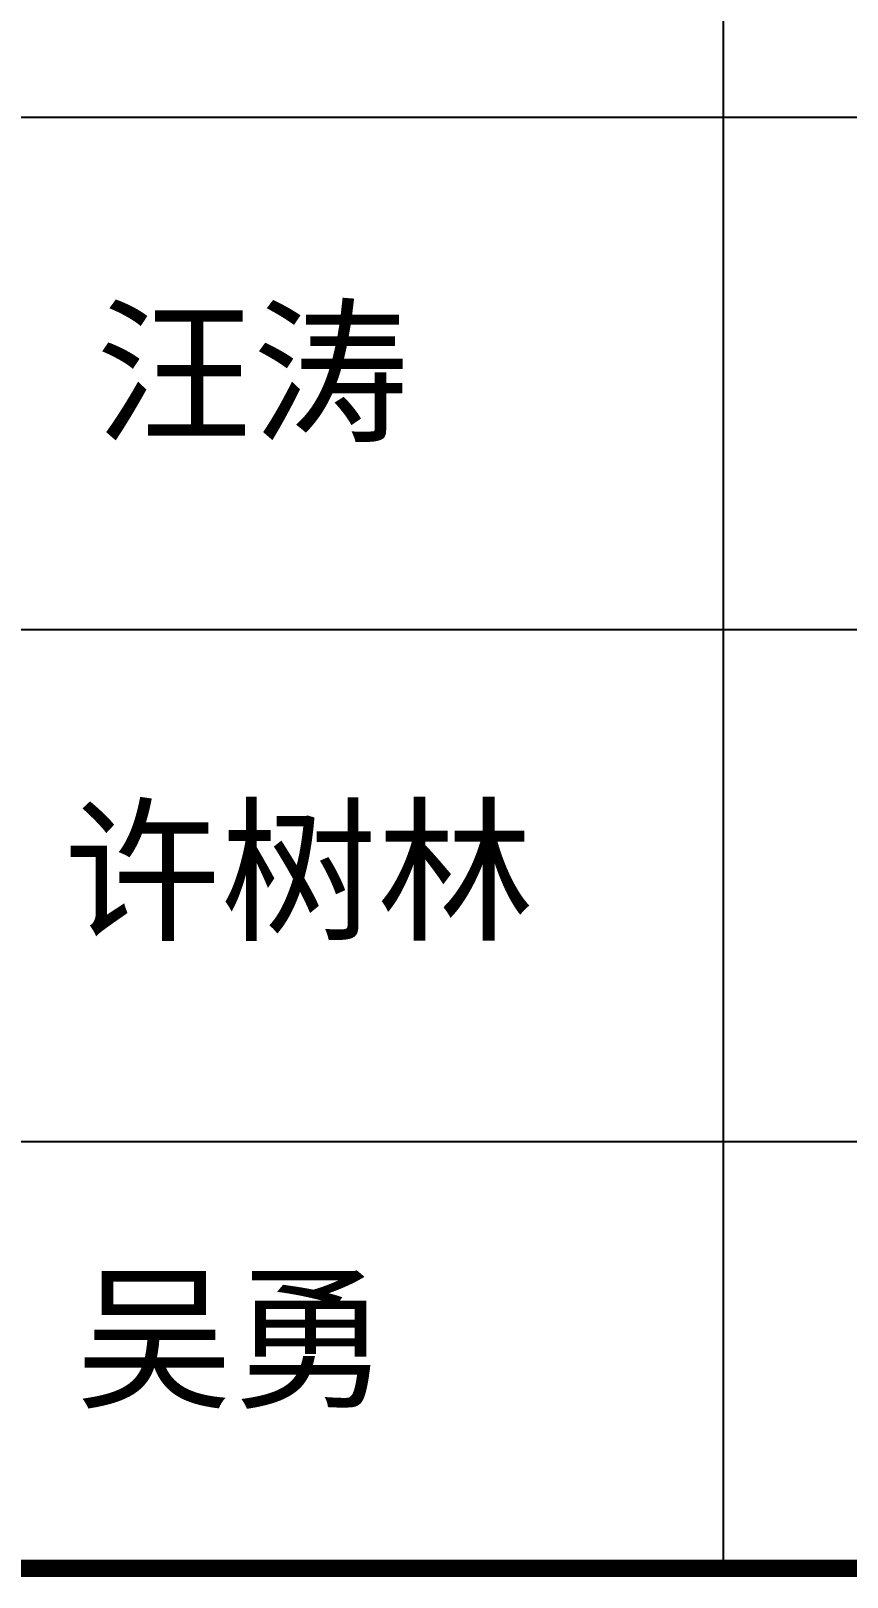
# Model space of a CAD drawing. Extents: x 1169373 to 1354985, y 649019 to 904199.
# Drawn here: x 1347423 to 1350412, y 757165 to 762822 of the extents above; entities that cross this region are included whole.
import ezdxf

# ---------------------------------------------------------------- set-up
doc = ezdxf.new("R2010")
doc.units = 0
doc.header["$LTSCALE"] = 1000
doc.header["$MEASUREMENT"] = 0
doc.layers.add('0-签名', color=2, linetype='Continuous')
doc.layers.add('图框', color=7, linetype='Continuous')
doc.styles.add('STYLE-黑体', font='simhei.ttf')

msp = doc.modelspace()

# ---------------------------------------------------------------- linework, layer by layer
at = {"layer": '图框', "color": 0}
for p, q in [((1344264.7, 762506.5), (1353349.5, 762506.5)), ((1344264.7, 760632.5), (1353349.5, 760632.5)), ((1344264.7, 758758.4), (1353349.5, 758758.4)), ((1344264.7, 757196.7), (1353349.5, 757196.7))]:
    msp.add_line(p, q, dxfattribs=at)
msp.add_lwpolyline([(1349959, 757196.7), (1349959, 767816.4)], dxfattribs=at)
at = {"layer": '图框', "color": 0, "const_width": 63.2}
msp.add_lwpolyline([(1344264.7, 757196.7), (1353349.5, 757196.7)], dxfattribs=at)

# ---------------------------------------------------------------- texts
at = {"layer": '0-签名', "color": 4, "style": 'STYLE-黑体'}
msp.add_text('吴勇', height=420.71, dxfattribs=at).set_placement((1347588.3, 757828.2))
at = {"layer": '图框', "color": 4, "style": 'STYLE-黑体'}
for s, p in [('汪涛', (1347660.4, 761363.8)), ('许树林', (1347543.5, 759538))]:
    msp.add_text(s, height=420.71, dxfattribs=at).set_placement(p)

doc.saveas('drawing.dxf')
